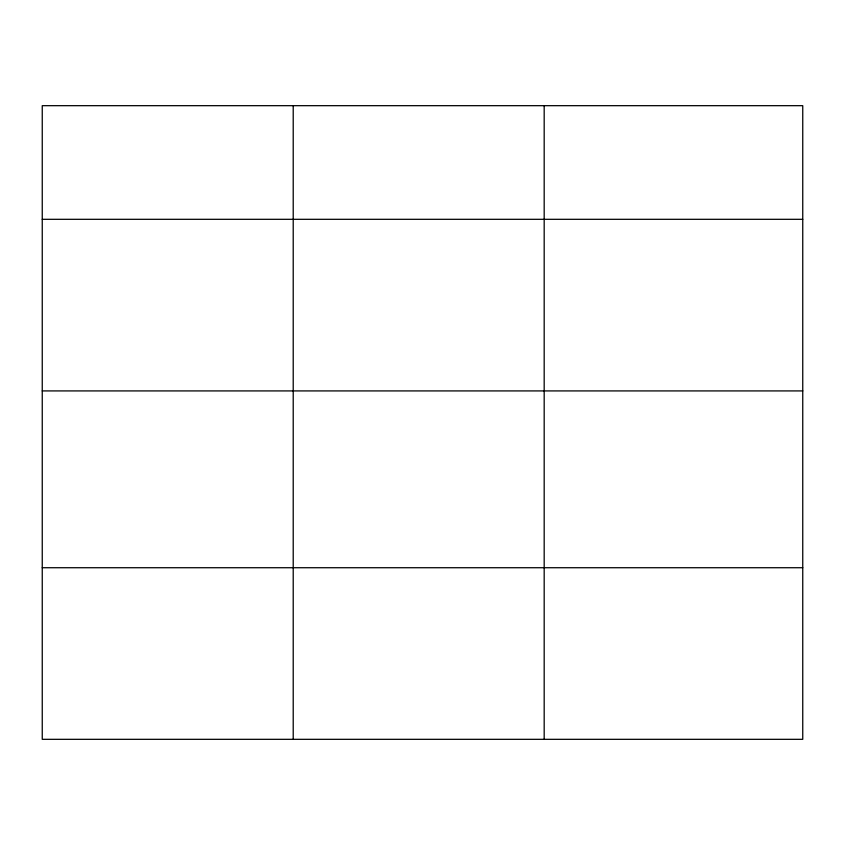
<?xml version="1.0" encoding="UTF-8"?>
<svg xmlns="http://www.w3.org/2000/svg" width="845" height="845" viewBox="0 0 845 845"><rect width="100%" height="100%" fill="white"/><g stroke="black" fill="none" stroke-linecap="round" stroke-linejoin="round"><path stroke-width="1.27" d="M802.75 390.918L802.75 105.678L42.25 105.678L42.25 739.322L802.75 739.322L802.75 390.918L42.25 390.918M42.25 219.309L802.75 219.309M42.25 567.724L802.75 567.724M544.18 105.678L544.18 739.322M293.215 105.678L293.215 739.322"/></g></svg>
